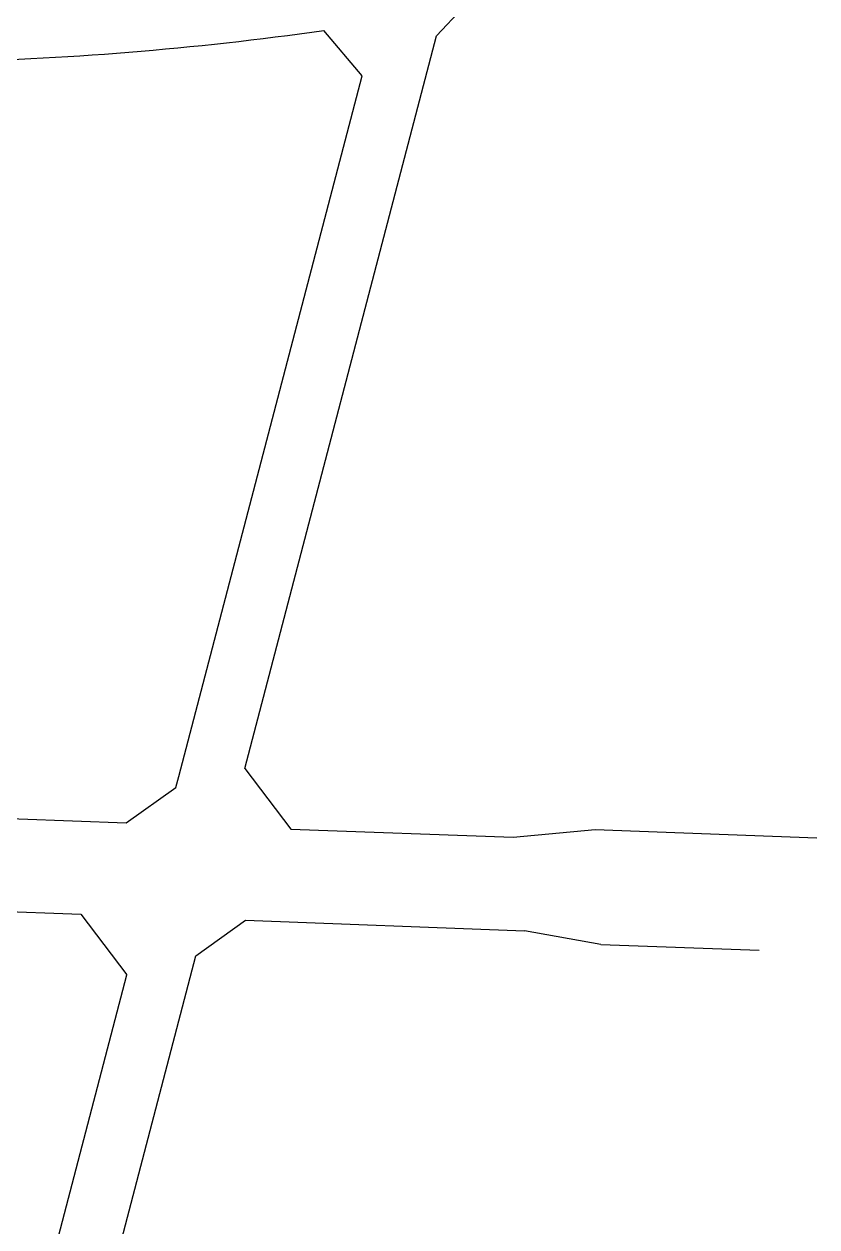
# Model space of a CAD drawing. Extents: x 0 to 558779, y 0 to 2762081.
# Drawn here: x 520459.3 to 520715.4, y 2758114.8 to 2758503.3 of the extents above; entities that cross this region are included whole.
import ezdxf

# ---------------------------------------------------------------- set-up
doc = ezdxf.new("R2010")
doc.units = 0
doc.header["$LTSCALE"] = 20
doc.layers.add('RD-红线', color=230, linetype='Continuous')

msp = doc.modelspace()

# ---------------------------------------------------------------- linework, layer by layer
at = {"layer": 'RD-红线'}
for p, q in [((520509.265, 2758260.342), (520568.465, 2758486.541)), ((520508.323, 2758256.742), (520509.265, 2758260.342))]:
    msp.add_line(p, q, dxfattribs=at)
for points in [[(520592.532, 2758499.51), (520600.989, 2758508.525)], [(520568.465, 2758486.541), (520556.145, 2758501.209)], [(520530.598, 2758262.861), (520592.532, 2758499.51)], [(520530.598, 2758262.861), (520545.499, 2758243.321)], [(520492.267, 2758245.304), (520508.323, 2758256.742)], [(520365.053, 2758253.546), (520415.332, 2758251.673), (520440.184, 2758247.245), (520492.267, 2758245.304)], [(520545.499, 2758243.321), (520617.228, 2758240.648)], [(520617.228, 2758240.648), (520643.719, 2758243.164)], [(520643.719, 2758243.164), (520715.361, 2758240.495)], [(520343.829, 2758217.311), (520394.108, 2758215.438), (520419.221, 2758218.005), (520477.6, 2758215.83)], [(520477.6, 2758215.83), (520492.501, 2758196.29)], [(520514.776, 2758202.408), (520530.832, 2758213.846)], [(520530.832, 2758213.846), (520620.886, 2758210.491)], [(520645.568, 2758206.069), (520620.886, 2758210.491)], [(520645.568, 2758206.069), (520696.741, 2758204.163)], [(520439.766, 2757915.801), (520514.776, 2758202.408)], [(520418.054, 2757911.833), (520492.501, 2758196.29)]]:
    msp.add_lwpolyline(points, dxfattribs=at)
msp.add_arc((520407.611, 2759552.77), 1062, 271.198768, 278.039899, dxfattribs=at)

doc.saveas('drawing.dxf')
